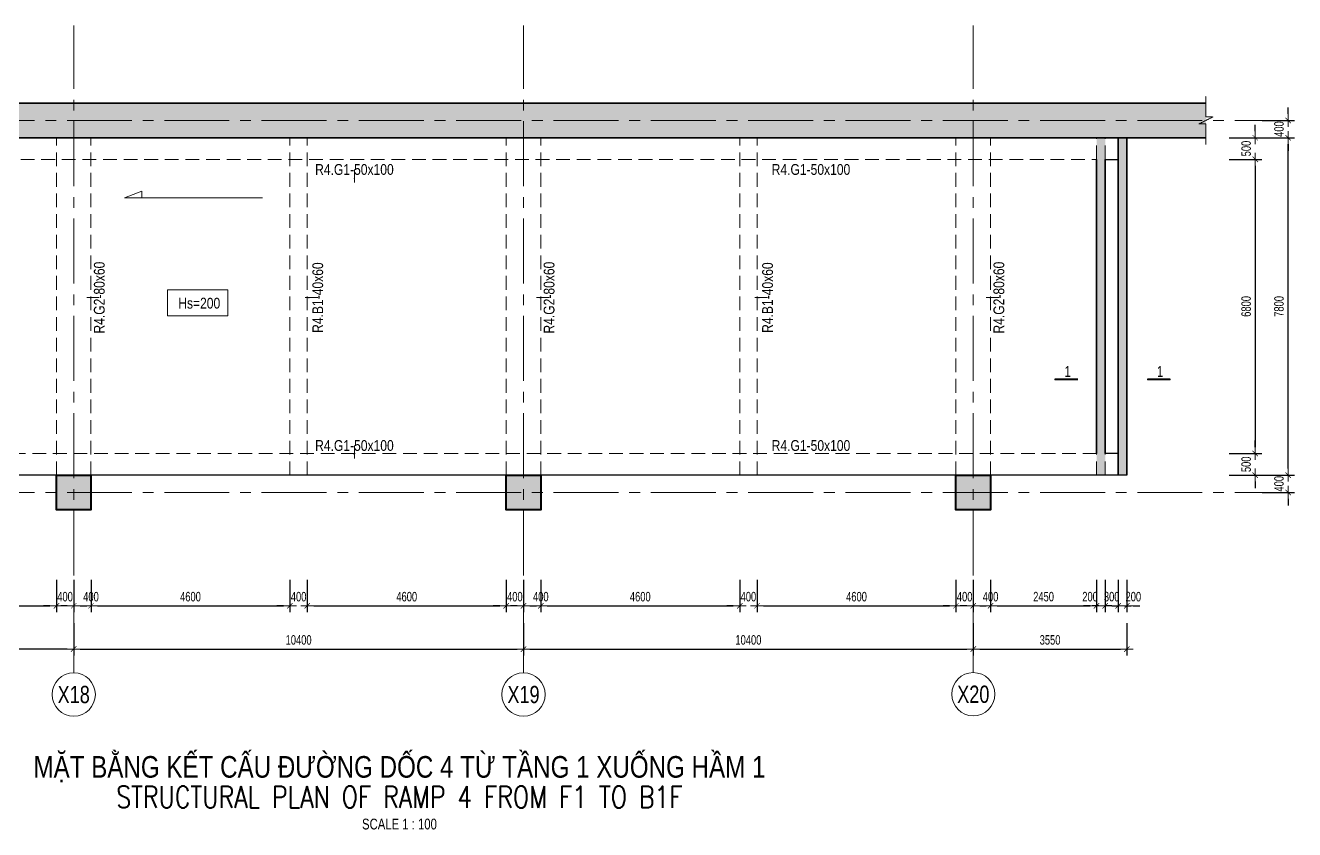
# Model space of a CAD drawing. Header units: millimetres. Extents: x -172050 to 1089997, y 452920 to 1051687.
# Drawn here: x 435068 to 464415, y 515874 to 534466 of the extents above; entities that cross this region are included whole.
import ezdxf
from ezdxf.enums import TextEntityAlignment as Align

# ---------------------------------------------------------------- set-up
doc = ezdxf.new("R2010")
doc.units = ezdxf.units.MM
doc.header["$MEASUREMENT"] = 0
for name, pattern in [('CENTER2', [1.125, 0.75, -0.125, 0.125, -0.125]), ('HIDDEN2', [4.7625, 3.175, -1.5875]), ('POD_Grid$0$CENTER2', [1.125, 0.75, -0.125, 0.125, -0.125])]:
    doc.linetypes.add(name, pattern=pattern)
doc.layers.get('Defpoints').update_dxf_attribs({"color": 151, "lineweight": 9})
doc.layers.add('-L-A_OUTLINE', color=2, linetype='Continuous')
for name, color, linetype, lineweight in [('NDC_S-COLUMN', 4, 'Continuous', 40), ('NDC_S_ANNO', 7, 'Continuous', 20), ('NDC_S_AXIS', 5, 'CENTER2', 13), ('NDC_S_BEAM', 3, 'HIDDEN2', 20), ('NDC_S_DIM', 1, 'Continuous', 15), ('NDC_S_ENG TITLE', 3, 'Continuous', 20), ('NDC_S_HATCH COLUMN AND WALL', 251, 'Continuous', 13), ('NDC_S_HATCH MATERIAL', 8, 'Continuous', 13), ('NDC_S_SYMBOL', 1, 'Continuous', 15), ('NDC_S_TEXT SYMBOL', 7, 'Continuous', 20), ('NDC_S_VN TEXT', 7, 'Continuous', 20), ('NDC_S_VN TITLE', 6, 'Continuous', 35), ('OF_Diaphram wall$0$NDC_S_WALL', 6, 'Continuous', 35), ('POD_Grid$0$NDC_S_AXIS', 5, 'POD_Grid$0$CENTER2', 13)]:
    doc.layers.add(name, color=color, linetype=linetype, lineweight=lineweight)
doc.styles.add('ARIAL', font='arial.ttf', dxfattribs={"width": 0.8})
doc.styles.add('NDC_ANNO', font='', dxfattribs={"width": 0.8})
doc.styles.add('NDC_DIM', font='', dxfattribs={"width": 0.75})
doc.styles.add('NDC_EN TXT', font='romans.shx', dxfattribs={"width": 0.8})
doc.styles.add('NDC_VIE TXT', font='arial.ttf', dxfattribs={"width": 0.8})
doc.styles.get('NDC_ANNO').set_extended_font_data('Dotum')
doc.styles.get('NDC_DIM').set_extended_font_data('Dotum')
doc.dimstyles.new('NDC_dim_100', dxfattribs={"dimscale": 100, "dimtxt": 2.2, "dimasz": 1.5, "dimexe": 1.5, "dimexo": 2.5, "dimgap": 1, "dimtad": 1, "dimdec": 0, "dimzin": 0, "dimdsep": 46, "dimtxsty": 'NDC_DIM', "dimblk": 'DIMMARK', "dimcen": 0.09, "dimdle": 1.2, "dimclrd": 1, "dimclre": 1, "dimclrt": 3, "dimadec": 0, "dimazin": 0, "dimtfac": 1, "dimtdec": 0, "dimtix": 1, "dimtofl": 0, "dimtmove": 0, "dimatfit": 3, "dimfxl": 6, "dimfxlon": 1, "dimtolj": 1, "dimtzin": 0, "dimarcsym": 0})
doc.dimstyles.new('NDC_dim_iso', dxfattribs={"dimtxt": 2.2, "dimasz": 1, "dimexe": 1.5, "dimexo": 2.5, "dimgap": 1, "dimtad": 1, "dimdec": 0, "dimzin": 0, "dimdsep": 46, "dimtxsty": 'NDC_DIM', "dimblk": 'DIMMARK', "dimcen": 0.09, "dimdle": 1.2, "dimclrd": 1, "dimclre": 1, "dimclrt": 3, "dimadec": 0, "dimazin": 0, "dimtfac": 1, "dimtdec": 0, "dimtix": 1, "dimtofl": 0, "dimtmove": 0, "dimatfit": 3, "dimfxl": 6, "dimfxlon": 1, "dimtolj": 1, "dimtzin": 0, "dimarcsym": 0})

# ---------------------------------------------------------------- blocks, each defined once
blk = doc.blocks.new('cot')
at = {"layer": 'NDC_S_HATCH COLUMN AND WALL', "ltscale": 0.005}
h = blk.add_hatch(color=256, dxfattribs=at)
h.dxf.hatch_style = 1
h.paths.add_polyline_path([(-0.5, 0.5), (0.5, 0.5), (0.5, -0.5), (-0.5, -0.5)])
at = {"layer": 'NDC_S-COLUMN', "ltscale": 0.005}
blk.add_lwpolyline([(-0.5, 0.5), (0.5, 0.5), (0.5, -0.5), (-0.5, -0.5)], close=True, dxfattribs=at)
blk = doc.blocks.new('RAMP2')
at = {"layer": 'NDC_S_HATCH MATERIAL'}
h = blk.add_hatch(dxfattribs=at)
h.set_pattern_fill('BT-01', color=252, scale=30, style=0, pattern_type=2)
h.set_pattern_definition([(50, (-683920.63, 519462.13), (215.178055, -18.82564), [22.5, -247.5]), (355, (-683920.63, 519462.13), (-41.6254, 225.65764), [18, -198]), (100.4514, (-683902.7, 519460.56), (173.552815, 206.831863), [19.122057, -210.342634]), (46.1842, (-683920.63, 519522.13), (320.172315, -49.655704), [33.75, -371.25]), (96.6356, (-683893.95, 519518), (280.39881, 292.23536), [28.68309, -315.5139]), (351.1842, (-683920.63, 519522.13), (280.39858, 292.23558), [27, -297]), (21, (-683890.63, 519507.13), (179.072116, -120.785667), [22.5, -247.5]), (326, (-683890.63, 519507.13), (72.9946, 217.545014), [18, -198]), (71.4514, (-683875.7, 519497.06), (252.06679, 96.75915), [19.122057, -210.342634]), (37.5, (-683920.63, 519462.13), (3.6479566, 99.868156), [0, -195.6, 0, -201, 0, -198.75]), (7.5, (-683920.63, 519462.13), (78.920861, 118.323514), [0, -114.6, 0, -191.1, 0, -75.75]), (327.5, (-683987.53, 519462.13), (160.146731, -6.7664615), [0, -75, 0, -234, 0, -310.5]), (317.5, (-684017.53, 519462.13), (174.95585, 30.031495), [0, -97.5, 0, -155.4, 0, -220.5]), (45, (-683920.63, 519462.13), (-90.156115, 90.156115), []), (45, (-683920.63, 519498.88), (-90.156115, 90.156115), [])])
h.paths.add_polyline_path([(218414, 386969), (218414, 386649), (256468, 386649), (256468, 387449), (218414, 387449), (218414, 387129), (218574, 387129), (218254, 386969)])
at = {"layer": 'NDC_S_HATCH MATERIAL', "ltscale": 100}
h = blk.add_hatch(dxfattribs=at)
h.set_pattern_fill('BT-01', color=252, scale=30, style=0, pattern_type=2)
h.set_pattern_definition([(50, (-205895.6, -145220.12), (215.178055, -18.82564), [22.5, -247.5]), (355, (-205895.6, -145220.12), (-41.6254, 225.65764), [18, -198]), (100.4514, (-205877.66, -145221.69), (173.552815, 206.83186), [19.12206, -210.342634]), (46.1842, (-205895.6, -145160.12), (320.17231, -49.6557), [33.75, -371.25]), (96.6356, (-205868.9, -145164.26), (280.39881, 292.23536), [28.68309, -315.5139]), (351.1842, (-205895.6, -145160.12), (280.39858, 292.23558), [27, -297]), (21, (-205865.6, -145175.12), (179.072116, -120.785667), [22.5, -247.5]), (326, (-205865.6, -145175.12), (72.9946, 217.545014), [18, -198]), (71.4514, (-205850.67, -145185.19), (252.06679, 96.75915), [19.12206, -210.342634]), (37.5, (-205895.59, -145220.12), (3.647957, 99.868156), [0, -195.6, 0, -201, 0, -198.75]), (7.5, (-205895.59, -145220.12), (78.920861, 118.323514), [0, -114.6, 0, -191.1, 0, -75.75]), (327.5, (-205962.49, -145220.12), (160.146731, -6.7664615), [0, -75, 0, -234, 0, -310.5]), (317.5, (-205992.5, -145220.12), (174.95585, 30.031495), [0, -97.5, 0, -155.4, 0, -220.5]), (45, (-205895.59, -145220.12), (-90.156115, 90.156115), []), (45, (-205895.59, -145183.37), (-90.156115, 90.156115), [])])
h.paths.add_polyline_path([(254139, 386149), (254139, 386649), (253939, 386649), (253939, 386149), (253939, 379349), (253939, 378849), (254139, 378849), (254139, 379349)])
h = blk.add_hatch(dxfattribs=at)
h.set_pattern_fill('BT-01', color=252, scale=30, style=0, pattern_type=2)
h.set_pattern_definition([(50, (-205396.65, -145220.12), (215.178055, -18.82564), [22.5, -247.5]), (355, (-205396.65, -145220.12), (-41.6254, 225.65764), [18, -198]), (100.4514, (-205378.71, -145221.69), (173.552815, 206.83186), [19.12206, -210.342634]), (46.1842, (-205396.65, -145160.12), (320.17231, -49.6557), [33.75, -371.25]), (96.6356, (-205369.97, -145164.26), (280.39881, 292.23536), [28.68309, -315.5139]), (351.1842, (-205396.65, -145160.12), (280.39858, 292.23558), [27, -297]), (21, (-205366.65, -145175.12), (179.072116, -120.785667), [22.5, -247.5]), (326, (-205366.65, -145175.12), (72.9946, 217.545014), [18, -198]), (71.4514, (-205351.72, -145185.19), (252.06679, 96.75915), [19.12206, -210.342634]), (37.5, (-205396.65, -145220.12), (3.647957, 99.868156), [0, -195.6, 0, -201, 0, -198.75]), (7.5, (-205396.65, -145220.12), (78.920861, 118.323514), [0, -114.6, 0, -191.1, 0, -75.75]), (327.5, (-205463.55, -145220.12), (160.146731, -6.7664615), [0, -75, 0, -234, 0, -310.5]), (317.5, (-205493.55, -145220.12), (174.95585, 30.031495), [0, -97.5, 0, -155.4, 0, -220.5]), (45, (-205396.65, -145220.12), (-90.156115, 90.156115), []), (45, (-205396.65, -145183.37), (-90.156115, 90.156115), [])])
h.paths.add_polyline_path([(254638, 386149), (254638, 386649), (254438, 386649), (254438, 386149), (254438, 379349), (254438, 378849), (254638, 378849), (254638, 379349)])
at = {"layer": '-L-A_OUTLINE'}
for points in [[(219539, 386649), (254639, 386649), (254639, 378849), (219539, 378849)], [(254139, 386149), (254439, 386149), (254439, 379349), (254139, 379349)]]:
    blk.add_lwpolyline(points, close=True, dxfattribs=at)
at = {"layer": 'NDC_S_BEAM', "ltscale": 100}
for p, q in [((219539, 386649), (253939, 386649)), ((229889, 378849), (229889, 386649)), ((230689, 378849), (230689, 386649)), ((235289, 378849), (235289, 386649)), ((235689, 378849), (235689, 386649)), ((240289, 378849), (240289, 386649)), ((241089, 378849), (241089, 386649)), ((245689, 378849), (245689, 386649)), ((246089, 378849), (246089, 386649)), ((250689, 378849), (250689, 386649)), ((251489, 378849), (251489, 386649)), ((253939, 386149), (253939, 386649)), ((254139, 386149), (254139, 386649)), ((219539, 386149), (253939, 386149)), ((253939, 379349), (219539, 379349)), ((253939, 378849), (253939, 379349)), ((254139, 378849), (254139, 379349)), ((253939, 378849), (219539, 378849))]:
    blk.add_line(p, q, dxfattribs=at)
at = {"layer": 'NDC_S_BEAM', "ltscale": 200}
blk.add_line((254939, 386649), (256251, 386649), dxfattribs=at)
at = {"layer": 'NDC_S_BEAM'}
blk.add_lwpolyline([(256468, 387609), (256468, 387129), (256628, 387129), (256308, 386969), (256468, 386969), (256468, 386489)], dxfattribs=at)
at = {"layer": 'OF_Diaphram wall$0$NDC_S_WALL', "ltscale": 200}
for p, q in [((218414, 387449), (256469, 387449)), ((254439, 378849), (254439, 386649)), ((254639, 378849), (254639, 386649)), ((253939, 379349), (253939, 386149)), ((254139, 379349), (254139, 386149))]:
    blk.add_line(p, q, dxfattribs=at)
blk.add_lwpolyline([(256468, 386649), (218414, 386649)], dxfattribs=at)
at = {"layer": 'POD_Grid$0$NDC_S_AXIS', "ltscale": 2000}
for p, q in [((230289, 374278), (230289, 389245)), ((240689, 374278), (240689, 389245)), ((251089, 374278), (251089, 389245)), ((216635, 387049), (258124, 387049)), ((216635, 378449), (258124, 378449))]:
    blk.add_line(p, q, dxfattribs=at)
at = {"xscale": 800, "yscale": 800}
for p in [(230289, 378449), (240689, 378449), (251089, 378449)]:
    blk.add_blockref('cot', p, dxfattribs=at)
blk = doc.blocks.new('DIMMARK')
at = {"layer": 'NDC_S_DIM', "color": 1}
blk.add_line((-1.5, 0), (1, 0), dxfattribs=at)
at = {"layer": 'NDC_S_DIM', "color": 2, "const_width": 0.1}
blk.add_lwpolyline([(-0.42, -0.42), (0.42, 0.42)], dxfattribs=at)
blk = doc.blocks.new('*D226')
at = {"layer": 'Defpoints', "color": 0, "transparency": 16777216}
for p in [(436185, 523773), (446585, 522973), (446585, 520048)]:
    blk.add_point(p, dxfattribs=at)
at = {"layer": 'NDC_S_DIM', "color": 1, "lineweight": -2, "transparency": 16777216}
for p, q in [((436185, 520648), (436185, 519898)), ((446585, 520648), (446585, 519898)), ((436335, 520048), (446435, 520048))]:
    blk.add_line(p, q, dxfattribs=at)
at = {"layer": 'NDC_S_DIM', "color": 1, "lineweight": -2, "transparency": 16777216, "xscale": 150, "yscale": 150, "zscale": 150, "rotation": 180}
blk.add_blockref('DIMMARK', (436185, 520048), dxfattribs=at)
at = {"layer": 'NDC_S_DIM', "color": 1, "lineweight": -2, "transparency": 16777216, "xscale": 150, "yscale": 150, "zscale": 150}
blk.add_blockref('DIMMARK', (446585, 520048), dxfattribs=at)
at = {"layer": 'NDC_S_DIM', "color": 3, "transparency": 16777216, "insert": (441385, 520258), "char_height": 220, "attachment_point": 5, "style": 'NDC_DIM'}
blk.add_mtext('\\A1;10400', dxfattribs=at)
blk = doc.blocks.new('*D227')
at = {"layer": 'Defpoints', "color": 0, "transparency": 16777216}
for p in [(446585, 522973), (456985, 522973), (456985, 520048)]:
    blk.add_point(p, dxfattribs=at)
at = {"layer": 'NDC_S_DIM', "color": 1, "lineweight": -2, "transparency": 16777216}
for p, q in [((446585, 520648), (446585, 519898)), ((456985, 520648), (456985, 519898)), ((446735, 520048), (456835, 520048))]:
    blk.add_line(p, q, dxfattribs=at)
at = {"layer": 'NDC_S_DIM', "color": 1, "lineweight": -2, "transparency": 16777216, "xscale": 150, "yscale": 150, "zscale": 150, "rotation": 180}
blk.add_blockref('DIMMARK', (446585, 520048), dxfattribs=at)
at = {"layer": 'NDC_S_DIM', "color": 1, "lineweight": -2, "transparency": 16777216, "xscale": 150, "yscale": 150, "zscale": 150}
blk.add_blockref('DIMMARK', (456985, 520048), dxfattribs=at)
at = {"layer": 'NDC_S_DIM', "color": 3, "transparency": 16777216, "insert": (451785, 520258), "char_height": 220, "attachment_point": 5, "style": 'NDC_DIM'}
blk.add_mtext('\\A1;10400', dxfattribs=at)
blk = doc.blocks.new('*U165')
at = {"layer": 'NDC_S_SYMBOL'}
blk.add_line((0, 5), (0, 9), dxfattribs=at)
blk.add_circle((0, 0), 5, dxfattribs=at)
at = {"layer": 'NDC_S_TEXT SYMBOL', "color": 7, "style": 'NDC_ANNO', "width": 0.8}
blk.add_attdef('GRID', text='', height=4, dxfattribs=at).set_placement((0, 0), align=Align.MIDDLE)
blk = doc.blocks.new('*D228')
at = {"layer": 'Defpoints', "color": 0, "transparency": 16777216}
for p in [(436185, 523773), (425785, 523269), (425785, 520048)]:
    blk.add_point(p, dxfattribs=at)
at = {"layer": 'NDC_S_DIM', "color": 1, "lineweight": -2, "transparency": 16777216}
for p, q in [((425785, 520648), (425785, 519898)), ((436185, 520648), (436185, 519898)), ((436035, 520048), (425935, 520048))]:
    blk.add_line(p, q, dxfattribs=at)
at = {"layer": 'NDC_S_DIM', "color": 1, "lineweight": -2, "transparency": 16777216, "xscale": 150, "yscale": 150, "zscale": 150, "rotation": 180}
blk.add_blockref('DIMMARK', (425785, 520048), dxfattribs=at)
at = {"layer": 'NDC_S_DIM', "color": 1, "lineweight": -2, "transparency": 16777216, "xscale": 150, "yscale": 150, "zscale": 150}
blk.add_blockref('DIMMARK', (436185, 520048), dxfattribs=at)
at = {"layer": 'NDC_S_DIM', "color": 3, "transparency": 16777216, "insert": (430985, 520258), "char_height": 220, "attachment_point": 5, "style": 'NDC_DIM'}
blk.add_mtext('\\A1;10400', dxfattribs=at)
blk = doc.blocks.new('*D229')
at = {"layer": 'Defpoints', "color": 0, "transparency": 16777216}
for p in [(460535, 524069), (456985, 522973), (460535, 520048)]:
    blk.add_point(p, dxfattribs=at)
at = {"layer": 'NDC_S_DIM', "color": 1, "lineweight": -2, "transparency": 16777216}
for p, q in [((456985, 520648), (456985, 519898)), ((460535, 520648), (460535, 519898)), ((457135, 520048), (460385, 520048))]:
    blk.add_line(p, q, dxfattribs=at)
at = {"layer": 'NDC_S_DIM', "color": 1, "lineweight": -2, "transparency": 16777216, "xscale": 150, "yscale": 150, "zscale": 150, "rotation": 180}
blk.add_blockref('DIMMARK', (456985, 520048), dxfattribs=at)
at = {"layer": 'NDC_S_DIM', "color": 1, "lineweight": -2, "transparency": 16777216, "xscale": 150, "yscale": 150, "zscale": 150}
blk.add_blockref('DIMMARK', (460535, 520048), dxfattribs=at)
at = {"layer": 'NDC_S_DIM', "color": 3, "transparency": 16777216, "insert": (458760, 520258), "char_height": 220, "attachment_point": 5, "style": 'NDC_DIM'}
blk.add_mtext('\\A1;3550', dxfattribs=at)
blk = doc.blocks.new('*D234')
at = {"layer": 'Defpoints', "color": 0, "transparency": 16777216}
for p in [(431210, 524569), (435785, 524569), (435785, 521048)]:
    blk.add_point(p, dxfattribs=at)
at = {"layer": 'NDC_S_DIM', "color": 1, "lineweight": -2, "transparency": 16777216}
for p, q in [((431210, 521648), (431210, 520898)), ((435785, 521648), (435785, 520898)), ((431360, 521048), (435635, 521048))]:
    blk.add_line(p, q, dxfattribs=at)
at = {"layer": 'NDC_S_DIM', "color": 1, "lineweight": -2, "transparency": 16777216, "xscale": 150, "yscale": 150, "zscale": 150, "rotation": 180}
blk.add_blockref('DIMMARK', (431210, 521048), dxfattribs=at)
at = {"layer": 'NDC_S_DIM', "color": 1, "lineweight": -2, "transparency": 16777216, "xscale": 150, "yscale": 150, "zscale": 150}
blk.add_blockref('DIMMARK', (435785, 521048), dxfattribs=at)
at = {"layer": 'NDC_S_DIM', "color": 3, "transparency": 16777216, "insert": (433497, 521258), "char_height": 220, "attachment_point": 5, "style": 'NDC_DIM'}
blk.add_mtext('\\A1;4575', dxfattribs=at)
blk = doc.blocks.new('*D235')
at = {"layer": 'Defpoints', "color": 0, "transparency": 16777216}
for p in [(435785, 524569), (436185, 524569), (436185, 521048)]:
    blk.add_point(p, dxfattribs=at)
at = {"layer": 'NDC_S_DIM', "color": 1, "lineweight": -2, "transparency": 16777216}
for p, q in [((435785, 521648), (435785, 520898)), ((436185, 521648), (436185, 520898)), ((435635, 521048), (435485, 521048)), ((436335, 521048), (436485, 521048))]:
    blk.add_line(p, q, dxfattribs=at)
at = {"layer": 'NDC_S_DIM', "color": 1, "lineweight": -2, "transparency": 16777216, "xscale": 150, "yscale": 150, "zscale": 150}
blk.add_blockref('DIMMARK', (435785, 521048), dxfattribs=at)
at = {"layer": 'NDC_S_DIM', "color": 1, "lineweight": -2, "transparency": 16777216, "xscale": 150, "yscale": 150, "zscale": 150, "rotation": 180}
blk.add_blockref('DIMMARK', (436185, 521048), dxfattribs=at)
at = {"layer": 'NDC_S_DIM', "color": 3, "transparency": 16777216, "insert": (435985, 521258), "char_height": 220, "attachment_point": 5, "style": 'NDC_DIM'}
blk.add_mtext('\\A1;400', dxfattribs=at)
blk = doc.blocks.new('*D236')
at = {"layer": 'Defpoints', "color": 0, "transparency": 16777216}
for p in [(436185, 524569), (436585, 524569), (436585, 521048)]:
    blk.add_point(p, dxfattribs=at)
at = {"layer": 'NDC_S_DIM', "color": 1, "lineweight": -2, "transparency": 16777216}
for p, q in [((436185, 521648), (436185, 520898)), ((436585, 521648), (436585, 520898)), ((436035, 521048), (435885, 521048)), ((436735, 521048), (436885, 521048))]:
    blk.add_line(p, q, dxfattribs=at)
at = {"layer": 'NDC_S_DIM', "color": 1, "lineweight": -2, "transparency": 16777216, "xscale": 150, "yscale": 150, "zscale": 150}
blk.add_blockref('DIMMARK', (436185, 521048), dxfattribs=at)
at = {"layer": 'NDC_S_DIM', "color": 1, "lineweight": -2, "transparency": 16777216, "xscale": 150, "yscale": 150, "zscale": 150, "rotation": 180}
blk.add_blockref('DIMMARK', (436585, 521048), dxfattribs=at)
at = {"layer": 'NDC_S_DIM', "color": 3, "transparency": 16777216, "insert": (436585, 521258), "char_height": 220, "attachment_point": 5, "style": 'NDC_DIM'}
blk.add_mtext('\\A1;400', dxfattribs=at)
blk = doc.blocks.new('*D237')
at = {"layer": 'Defpoints', "color": 0, "transparency": 16777216}
for p in [(436585, 524569), (441185, 524569), (441185, 521048)]:
    blk.add_point(p, dxfattribs=at)
at = {"layer": 'NDC_S_DIM', "color": 1, "lineweight": -2, "transparency": 16777216}
for p, q in [((436585, 521648), (436585, 520898)), ((441185, 521648), (441185, 520898)), ((436735, 521048), (441035, 521048))]:
    blk.add_line(p, q, dxfattribs=at)
at = {"layer": 'NDC_S_DIM', "color": 1, "lineweight": -2, "transparency": 16777216, "xscale": 150, "yscale": 150, "zscale": 150, "rotation": 180}
blk.add_blockref('DIMMARK', (436585, 521048), dxfattribs=at)
at = {"layer": 'NDC_S_DIM', "color": 1, "lineweight": -2, "transparency": 16777216, "xscale": 150, "yscale": 150, "zscale": 150}
blk.add_blockref('DIMMARK', (441185, 521048), dxfattribs=at)
at = {"layer": 'NDC_S_DIM', "color": 3, "transparency": 16777216, "insert": (438885, 521258), "char_height": 220, "attachment_point": 5, "style": 'NDC_DIM'}
blk.add_mtext('\\A1;4600', dxfattribs=at)
blk = doc.blocks.new('*D238')
at = {"layer": 'Defpoints', "color": 0, "transparency": 16777216}
for p in [(441185, 524569), (441585, 524569), (441585, 521048)]:
    blk.add_point(p, dxfattribs=at)
at = {"layer": 'NDC_S_DIM', "color": 1, "lineweight": -2, "transparency": 16777216}
for p, q in [((441185, 521648), (441185, 520898)), ((441585, 521648), (441585, 520898)), ((441035, 521048), (440885, 521048)), ((441735, 521048), (441885, 521048))]:
    blk.add_line(p, q, dxfattribs=at)
at = {"layer": 'NDC_S_DIM', "color": 1, "lineweight": -2, "transparency": 16777216, "xscale": 150, "yscale": 150, "zscale": 150}
blk.add_blockref('DIMMARK', (441185, 521048), dxfattribs=at)
at = {"layer": 'NDC_S_DIM', "color": 1, "lineweight": -2, "transparency": 16777216, "xscale": 150, "yscale": 150, "zscale": 150, "rotation": 180}
blk.add_blockref('DIMMARK', (441585, 521048), dxfattribs=at)
at = {"layer": 'NDC_S_DIM', "color": 3, "transparency": 16777216, "insert": (441385, 521258), "char_height": 220, "attachment_point": 5, "style": 'NDC_DIM'}
blk.add_mtext('\\A1;400', dxfattribs=at)
blk = doc.blocks.new('*D239')
at = {"layer": 'Defpoints', "color": 0, "transparency": 16777216}
for p in [(441585, 524569), (446185, 524569), (446185, 521048)]:
    blk.add_point(p, dxfattribs=at)
at = {"layer": 'NDC_S_DIM', "color": 1, "lineweight": -2, "transparency": 16777216}
for p, q in [((441585, 521648), (441585, 520898)), ((446185, 521648), (446185, 520898)), ((441735, 521048), (446035, 521048))]:
    blk.add_line(p, q, dxfattribs=at)
at = {"layer": 'NDC_S_DIM', "color": 1, "lineweight": -2, "transparency": 16777216, "xscale": 150, "yscale": 150, "zscale": 150, "rotation": 180}
blk.add_blockref('DIMMARK', (441585, 521048), dxfattribs=at)
at = {"layer": 'NDC_S_DIM', "color": 1, "lineweight": -2, "transparency": 16777216, "xscale": 150, "yscale": 150, "zscale": 150}
blk.add_blockref('DIMMARK', (446185, 521048), dxfattribs=at)
at = {"layer": 'NDC_S_DIM', "color": 3, "transparency": 16777216, "insert": (443885, 521258), "char_height": 220, "attachment_point": 5, "style": 'NDC_DIM'}
blk.add_mtext('\\A1;4600', dxfattribs=at)
blk = doc.blocks.new('*D240')
at = {"layer": 'Defpoints', "color": 0, "transparency": 16777216}
for p in [(446185, 524569), (446585, 524569), (446585, 521048)]:
    blk.add_point(p, dxfattribs=at)
at = {"layer": 'NDC_S_DIM', "color": 1, "lineweight": -2, "transparency": 16777216}
for p, q in [((446185, 521648), (446185, 520898)), ((446585, 521648), (446585, 520898)), ((446035, 521048), (445885, 521048)), ((446735, 521048), (446885, 521048))]:
    blk.add_line(p, q, dxfattribs=at)
at = {"layer": 'NDC_S_DIM', "color": 1, "lineweight": -2, "transparency": 16777216, "xscale": 150, "yscale": 150, "zscale": 150}
blk.add_blockref('DIMMARK', (446185, 521048), dxfattribs=at)
at = {"layer": 'NDC_S_DIM', "color": 1, "lineweight": -2, "transparency": 16777216, "xscale": 150, "yscale": 150, "zscale": 150, "rotation": 180}
blk.add_blockref('DIMMARK', (446585, 521048), dxfattribs=at)
at = {"layer": 'NDC_S_DIM', "color": 3, "transparency": 16777216, "insert": (446385, 521258), "char_height": 220, "attachment_point": 5, "style": 'NDC_DIM'}
blk.add_mtext('\\A1;400', dxfattribs=at)
blk = doc.blocks.new('*D241')
at = {"layer": 'Defpoints', "color": 0, "transparency": 16777216}
for p in [(446585, 524569), (446985, 524569), (446985, 521048)]:
    blk.add_point(p, dxfattribs=at)
at = {"layer": 'NDC_S_DIM', "color": 1, "lineweight": -2, "transparency": 16777216}
for p, q in [((446585, 521648), (446585, 520898)), ((446985, 521648), (446985, 520898)), ((446435, 521048), (446285, 521048)), ((447135, 521048), (447285, 521048))]:
    blk.add_line(p, q, dxfattribs=at)
at = {"layer": 'NDC_S_DIM', "color": 1, "lineweight": -2, "transparency": 16777216, "xscale": 150, "yscale": 150, "zscale": 150}
blk.add_blockref('DIMMARK', (446585, 521048), dxfattribs=at)
at = {"layer": 'NDC_S_DIM', "color": 1, "lineweight": -2, "transparency": 16777216, "xscale": 150, "yscale": 150, "zscale": 150, "rotation": 180}
blk.add_blockref('DIMMARK', (446985, 521048), dxfattribs=at)
at = {"layer": 'NDC_S_DIM', "color": 3, "transparency": 16777216, "insert": (446985, 521258), "char_height": 220, "attachment_point": 5, "style": 'NDC_DIM'}
blk.add_mtext('\\A1;400', dxfattribs=at)
blk = doc.blocks.new('*D242')
at = {"layer": 'Defpoints', "color": 0, "transparency": 16777216}
for p in [(446985, 524569), (451585, 524569), (451585, 521048)]:
    blk.add_point(p, dxfattribs=at)
at = {"layer": 'NDC_S_DIM', "color": 1, "lineweight": -2, "transparency": 16777216}
for p, q in [((446985, 521648), (446985, 520898)), ((451585, 521648), (451585, 520898)), ((447135, 521048), (451435, 521048))]:
    blk.add_line(p, q, dxfattribs=at)
at = {"layer": 'NDC_S_DIM', "color": 1, "lineweight": -2, "transparency": 16777216, "xscale": 150, "yscale": 150, "zscale": 150, "rotation": 180}
blk.add_blockref('DIMMARK', (446985, 521048), dxfattribs=at)
at = {"layer": 'NDC_S_DIM', "color": 1, "lineweight": -2, "transparency": 16777216, "xscale": 150, "yscale": 150, "zscale": 150}
blk.add_blockref('DIMMARK', (451585, 521048), dxfattribs=at)
at = {"layer": 'NDC_S_DIM', "color": 3, "transparency": 16777216, "insert": (449285, 521258), "char_height": 220, "attachment_point": 5, "style": 'NDC_DIM'}
blk.add_mtext('\\A1;4600', dxfattribs=at)
blk = doc.blocks.new('*D243')
at = {"layer": 'Defpoints', "color": 0, "transparency": 16777216}
for p in [(451585, 524569), (451985, 524569), (451985, 521048)]:
    blk.add_point(p, dxfattribs=at)
at = {"layer": 'NDC_S_DIM', "color": 1, "lineweight": -2, "transparency": 16777216}
for p, q in [((451585, 521648), (451585, 520898)), ((451985, 521648), (451985, 520898)), ((451435, 521048), (451285, 521048)), ((452135, 521048), (452285, 521048))]:
    blk.add_line(p, q, dxfattribs=at)
at = {"layer": 'NDC_S_DIM', "color": 1, "lineweight": -2, "transparency": 16777216, "xscale": 150, "yscale": 150, "zscale": 150}
blk.add_blockref('DIMMARK', (451585, 521048), dxfattribs=at)
at = {"layer": 'NDC_S_DIM', "color": 1, "lineweight": -2, "transparency": 16777216, "xscale": 150, "yscale": 150, "zscale": 150, "rotation": 180}
blk.add_blockref('DIMMARK', (451985, 521048), dxfattribs=at)
at = {"layer": 'NDC_S_DIM', "color": 3, "transparency": 16777216, "insert": (451785, 521258), "char_height": 220, "attachment_point": 5, "style": 'NDC_DIM'}
blk.add_mtext('\\A1;400', dxfattribs=at)
blk = doc.blocks.new('*D244')
at = {"layer": 'Defpoints', "color": 0, "transparency": 16777216}
for p in [(451985, 524569), (456585, 524569), (456585, 521048)]:
    blk.add_point(p, dxfattribs=at)
at = {"layer": 'NDC_S_DIM', "color": 1, "lineweight": -2, "transparency": 16777216}
for p, q in [((451985, 521648), (451985, 520898)), ((456585, 521648), (456585, 520898)), ((452135, 521048), (456435, 521048))]:
    blk.add_line(p, q, dxfattribs=at)
at = {"layer": 'NDC_S_DIM', "color": 1, "lineweight": -2, "transparency": 16777216, "xscale": 150, "yscale": 150, "zscale": 150, "rotation": 180}
blk.add_blockref('DIMMARK', (451985, 521048), dxfattribs=at)
at = {"layer": 'NDC_S_DIM', "color": 1, "lineweight": -2, "transparency": 16777216, "xscale": 150, "yscale": 150, "zscale": 150}
blk.add_blockref('DIMMARK', (456585, 521048), dxfattribs=at)
at = {"layer": 'NDC_S_DIM', "color": 3, "transparency": 16777216, "insert": (454285, 521258), "char_height": 220, "attachment_point": 5, "style": 'NDC_DIM'}
blk.add_mtext('\\A1;4600', dxfattribs=at)
blk = doc.blocks.new('*D245')
at = {"layer": 'Defpoints', "color": 0, "transparency": 16777216}
for p in [(456585, 524569), (456985, 524569), (456985, 521048)]:
    blk.add_point(p, dxfattribs=at)
at = {"layer": 'NDC_S_DIM', "color": 1, "lineweight": -2, "transparency": 16777216}
for p, q in [((456585, 521648), (456585, 520898)), ((456985, 521648), (456985, 520898)), ((456435, 521048), (456285, 521048)), ((457135, 521048), (457285, 521048))]:
    blk.add_line(p, q, dxfattribs=at)
at = {"layer": 'NDC_S_DIM', "color": 1, "lineweight": -2, "transparency": 16777216, "xscale": 150, "yscale": 150, "zscale": 150}
blk.add_blockref('DIMMARK', (456585, 521048), dxfattribs=at)
at = {"layer": 'NDC_S_DIM', "color": 1, "lineweight": -2, "transparency": 16777216, "xscale": 150, "yscale": 150, "zscale": 150, "rotation": 180}
blk.add_blockref('DIMMARK', (456985, 521048), dxfattribs=at)
at = {"layer": 'NDC_S_DIM', "color": 3, "transparency": 16777216, "insert": (456785, 521258), "char_height": 220, "attachment_point": 5, "style": 'NDC_DIM'}
blk.add_mtext('\\A1;400', dxfattribs=at)
blk = doc.blocks.new('*D246')
at = {"layer": 'Defpoints', "color": 0, "transparency": 16777216}
for p in [(456985, 524569), (457385, 524569), (457385, 521048)]:
    blk.add_point(p, dxfattribs=at)
at = {"layer": 'NDC_S_DIM', "color": 1, "lineweight": -2, "transparency": 16777216}
for p, q in [((456985, 521648), (456985, 520898)), ((457385, 521648), (457385, 520898)), ((456835, 521048), (456685, 521048)), ((457535, 521048), (457685, 521048))]:
    blk.add_line(p, q, dxfattribs=at)
at = {"layer": 'NDC_S_DIM', "color": 1, "lineweight": -2, "transparency": 16777216, "xscale": 150, "yscale": 150, "zscale": 150}
blk.add_blockref('DIMMARK', (456985, 521048), dxfattribs=at)
at = {"layer": 'NDC_S_DIM', "color": 1, "lineweight": -2, "transparency": 16777216, "xscale": 150, "yscale": 150, "zscale": 150, "rotation": 180}
blk.add_blockref('DIMMARK', (457385, 521048), dxfattribs=at)
at = {"layer": 'NDC_S_DIM', "color": 3, "transparency": 16777216, "insert": (457385, 521258), "char_height": 220, "attachment_point": 5, "style": 'NDC_DIM'}
blk.add_mtext('\\A1;400', dxfattribs=at)
blk = doc.blocks.new('*D247')
at = {"layer": 'Defpoints', "color": 0, "transparency": 16777216}
for p in [(457385, 524569), (459835, 524569), (459835, 521048)]:
    blk.add_point(p, dxfattribs=at)
at = {"layer": 'NDC_S_DIM', "color": 1, "lineweight": -2, "transparency": 16777216}
for p, q in [((457385, 521648), (457385, 520898)), ((459835, 521648), (459835, 520898)), ((457535, 521048), (459685, 521048))]:
    blk.add_line(p, q, dxfattribs=at)
at = {"layer": 'NDC_S_DIM', "color": 1, "lineweight": -2, "transparency": 16777216, "xscale": 150, "yscale": 150, "zscale": 150, "rotation": 180}
blk.add_blockref('DIMMARK', (457385, 521048), dxfattribs=at)
at = {"layer": 'NDC_S_DIM', "color": 1, "lineweight": -2, "transparency": 16777216, "xscale": 150, "yscale": 150, "zscale": 150}
blk.add_blockref('DIMMARK', (459835, 521048), dxfattribs=at)
at = {"layer": 'NDC_S_DIM', "color": 3, "transparency": 16777216, "insert": (458610, 521258), "char_height": 220, "attachment_point": 5, "style": 'NDC_DIM'}
blk.add_mtext('\\A1;2450', dxfattribs=at)
blk = doc.blocks.new('*D248')
at = {"layer": 'Defpoints', "color": 0, "transparency": 16777216}
for p in [(459835, 524569), (460035, 524569), (460035, 521048)]:
    blk.add_point(p, dxfattribs=at)
at = {"layer": 'NDC_S_DIM', "color": 1, "lineweight": -2, "transparency": 16777216}
for p, q in [((459835, 521648), (459835, 520898)), ((460035, 521648), (460035, 520898)), ((459685, 521048), (459535, 521048)), ((460185, 521048), (460335, 521048))]:
    blk.add_line(p, q, dxfattribs=at)
at = {"layer": 'NDC_S_DIM', "color": 1, "lineweight": -2, "transparency": 16777216, "xscale": 150, "yscale": 150, "zscale": 150}
blk.add_blockref('DIMMARK', (459835, 521048), dxfattribs=at)
at = {"layer": 'NDC_S_DIM', "color": 1, "lineweight": -2, "transparency": 16777216, "xscale": 150, "yscale": 150, "zscale": 150, "rotation": 180}
blk.add_blockref('DIMMARK', (460035, 521048), dxfattribs=at)
at = {"layer": 'NDC_S_DIM', "color": 3, "transparency": 16777216, "insert": (459685, 521258), "char_height": 220, "attachment_point": 5, "style": 'NDC_DIM'}
blk.add_mtext('\\A1;200', dxfattribs=at)
blk = doc.blocks.new('*D249')
at = {"layer": 'Defpoints', "color": 0, "transparency": 16777216}
for p in [(460035, 524569), (460335, 524569), (460335, 521048)]:
    blk.add_point(p, dxfattribs=at)
at = {"layer": 'NDC_S_DIM', "color": 1, "lineweight": -2, "transparency": 16777216}
for p, q in [((460035, 521648), (460035, 520898)), ((460335, 521648), (460335, 520898)), ((459885, 521048), (459735, 521048)), ((460485, 521048), (460635, 521048))]:
    blk.add_line(p, q, dxfattribs=at)
at = {"layer": 'NDC_S_DIM', "color": 1, "lineweight": -2, "transparency": 16777216, "xscale": 150, "yscale": 150, "zscale": 150}
blk.add_blockref('DIMMARK', (460035, 521048), dxfattribs=at)
at = {"layer": 'NDC_S_DIM', "color": 1, "lineweight": -2, "transparency": 16777216, "xscale": 150, "yscale": 150, "zscale": 150, "rotation": 180}
blk.add_blockref('DIMMARK', (460335, 521048), dxfattribs=at)
at = {"layer": 'NDC_S_DIM', "color": 3, "transparency": 16777216, "insert": (460185, 521258), "char_height": 220, "attachment_point": 5, "style": 'NDC_DIM'}
blk.add_mtext('\\A1;300', dxfattribs=at)
blk = doc.blocks.new('*D250')
at = {"layer": 'Defpoints', "color": 0, "transparency": 16777216}
for p in [(460335, 524569), (460535, 524069), (460535, 521048)]:
    blk.add_point(p, dxfattribs=at)
at = {"layer": 'NDC_S_DIM', "color": 1, "lineweight": -2, "transparency": 16777216}
for p, q in [((460335, 521648), (460335, 520898)), ((460535, 521648), (460535, 520898)), ((460185, 521048), (460035, 521048)), ((460685, 521048), (460835, 521048))]:
    blk.add_line(p, q, dxfattribs=at)
at = {"layer": 'NDC_S_DIM', "color": 1, "lineweight": -2, "transparency": 16777216, "xscale": 150, "yscale": 150, "zscale": 150}
blk.add_blockref('DIMMARK', (460335, 521048), dxfattribs=at)
at = {"layer": 'NDC_S_DIM', "color": 1, "lineweight": -2, "transparency": 16777216, "xscale": 150, "yscale": 150, "zscale": 150, "rotation": 180}
blk.add_blockref('DIMMARK', (460535, 521048), dxfattribs=at)
at = {"layer": 'NDC_S_DIM', "color": 3, "transparency": 16777216, "insert": (460685, 521258), "char_height": 220, "attachment_point": 5, "style": 'NDC_DIM'}
blk.add_mtext('\\A1;200', dxfattribs=at)
blk = doc.blocks.new('*D255')
at = {"layer": 'Defpoints', "color": 0, "transparency": 16777216}
for p in [(461135, 531869), (460335, 531369), (463504, 531369)]:
    blk.add_point(p, dxfattribs=at)
at = {"layer": 'NDC_S_DIM', "color": 1, "lineweight": -2, "transparency": 16777216}
for p, q in [((463504, 532019), (463504, 532169)), ((462904, 531869), (463654, 531869)), ((462904, 531369), (463654, 531369)), ((463504, 531219), (463504, 531069))]:
    blk.add_line(p, q, dxfattribs=at)
at = {"layer": 'NDC_S_DIM', "color": 1, "lineweight": -2, "transparency": 16777216, "xscale": 150, "yscale": 150, "zscale": 150}
for p, rotation in [((463504, 531869), 270), ((463504, 531369), 90)]:
    blk.add_blockref('DIMMARK', p, dxfattribs=dict(at, rotation=rotation))
at = {"layer": 'NDC_S_DIM', "color": 3, "transparency": 16777216, "insert": (463294, 531619), "char_height": 220, "attachment_point": 5, "rotation": 90, "style": 'NDC_DIM'}
blk.add_mtext('\\A1;500', dxfattribs=at)
blk = doc.blocks.new('*D256')
at = {"layer": 'Defpoints', "color": 0, "transparency": 16777216}
for p in [(460335, 531369), (460335, 524569), (463504, 524569)]:
    blk.add_point(p, dxfattribs=at)
at = {"layer": 'NDC_S_DIM', "color": 1, "lineweight": -2, "transparency": 16777216}
for p, q in [((462904, 531369), (463654, 531369)), ((463504, 531219), (463504, 524719)), ((462904, 524569), (463654, 524569))]:
    blk.add_line(p, q, dxfattribs=at)
at = {"layer": 'NDC_S_DIM', "color": 1, "lineweight": -2, "transparency": 16777216, "xscale": 150, "yscale": 150, "zscale": 150}
for p, rotation in [((463504, 531369), 90), ((463504, 524569), 270)]:
    blk.add_blockref('DIMMARK', p, dxfattribs=dict(at, rotation=rotation))
at = {"layer": 'NDC_S_DIM', "color": 3, "transparency": 16777216, "insert": (463294, 527969), "char_height": 220, "attachment_point": 5, "rotation": 90, "style": 'NDC_DIM'}
blk.add_mtext('\\A1;6800', dxfattribs=at)
blk = doc.blocks.new('*D257')
at = {"layer": 'Defpoints', "color": 0, "transparency": 16777216}
for p in [(460335, 524569), (460335, 524069), (463504, 524069)]:
    blk.add_point(p, dxfattribs=at)
at = {"layer": 'NDC_S_DIM', "color": 1, "lineweight": -2, "transparency": 16777216}
for p, q in [((463504, 524719), (463504, 524869)), ((462904, 524569), (463654, 524569)), ((462904, 524069), (463654, 524069)), ((463504, 523919), (463504, 523769))]:
    blk.add_line(p, q, dxfattribs=at)
at = {"layer": 'NDC_S_DIM', "color": 1, "lineweight": -2, "transparency": 16777216, "xscale": 150, "yscale": 150, "zscale": 150}
for p, rotation in [((463504, 524569), 270), ((463504, 524069), 90)]:
    blk.add_blockref('DIMMARK', p, dxfattribs=dict(at, rotation=rotation))
at = {"layer": 'NDC_S_DIM', "color": 3, "transparency": 16777216, "insert": (463294, 524319), "char_height": 220, "attachment_point": 5, "rotation": 90, "style": 'NDC_DIM'}
blk.add_mtext('\\A1;500', dxfattribs=at)
blk = doc.blocks.new('*D258')
at = {"layer": 'Defpoints', "color": 0, "transparency": 16777216}
for p in [(460991, 524069), (464265, 524069), (460991, 523669)]:
    blk.add_point(p, dxfattribs=at)
at = {"layer": 'NDC_S_DIM', "color": 1, "lineweight": -2, "transparency": 16777216}
for p, q in [((464265, 524219), (464265, 524369)), ((463665, 524069), (464415, 524069)), ((463665, 523669), (464415, 523669)), ((464265, 523519), (464265, 523369))]:
    blk.add_line(p, q, dxfattribs=at)
at = {"layer": 'NDC_S_DIM', "color": 1, "lineweight": -2, "transparency": 16777216, "xscale": 150, "yscale": 150, "zscale": 150}
for p, rotation in [((464265, 524069), 270), ((464265, 523669), 90)]:
    blk.add_blockref('DIMMARK', p, dxfattribs=dict(at, rotation=rotation))
at = {"layer": 'NDC_S_DIM', "color": 3, "transparency": 16777216, "insert": (464054, 523869), "char_height": 220, "attachment_point": 5, "rotation": 90, "style": 'NDC_DIM'}
blk.add_mtext('\\A1;400', dxfattribs=at)
blk = doc.blocks.new('*D259')
at = {"layer": 'Defpoints', "color": 0, "transparency": 16777216}
for p in [(461135, 531869), (464265, 531869), (460991, 524069)]:
    blk.add_point(p, dxfattribs=at)
at = {"layer": 'NDC_S_DIM', "color": 1, "lineweight": -2, "transparency": 16777216}
for p, q in [((463665, 531869), (464415, 531869)), ((464265, 524219), (464265, 531719)), ((463665, 524069), (464415, 524069))]:
    blk.add_line(p, q, dxfattribs=at)
at = {"layer": 'NDC_S_DIM', "color": 1, "lineweight": -2, "transparency": 16777216, "xscale": 150, "yscale": 150, "zscale": 150}
for p, rotation in [((464265, 531869), 90), ((464265, 524069), 270)]:
    blk.add_blockref('DIMMARK', p, dxfattribs=dict(at, rotation=rotation))
at = {"layer": 'NDC_S_DIM', "color": 3, "transparency": 16777216, "insert": (464054, 527969), "char_height": 220, "attachment_point": 5, "rotation": 90, "style": 'NDC_DIM'}
blk.add_mtext('\\A1;7800', dxfattribs=at)
blk = doc.blocks.new('*D260')
at = {"layer": 'Defpoints', "color": 0, "transparency": 16777216}
for p in [(461493, 532269), (464265, 532269), (461135, 531869)]:
    blk.add_point(p, dxfattribs=at)
at = {"layer": 'NDC_S_DIM', "color": 1, "lineweight": -2, "transparency": 16777216}
for p, q in [((464265, 532419), (464265, 532569)), ((463665, 532269), (464415, 532269)), ((463665, 531869), (464415, 531869)), ((464265, 531719), (464265, 531569))]:
    blk.add_line(p, q, dxfattribs=at)
at = {"layer": 'NDC_S_DIM', "color": 1, "lineweight": -2, "transparency": 16777216, "xscale": 150, "yscale": 150, "zscale": 150}
for p, rotation in [((464265, 532269), 270), ((464265, 531869), 90)]:
    blk.add_blockref('DIMMARK', p, dxfattribs=dict(at, rotation=rotation))
at = {"layer": 'NDC_S_DIM', "color": 3, "transparency": 16777216, "insert": (464054, 532069), "char_height": 220, "attachment_point": 5, "rotation": 90, "style": 'NDC_DIM'}
blk.add_mtext('\\A1;400', dxfattribs=at)
blk = doc.blocks.new('Drawing name_symbol')
at = {"layer": 'NDC_S_ENG TITLE', "style": 'NDC_EN TXT', "width": 0.8}
blk.add_attdef('SECTDET1', text='', height=5, dxfattribs=at).set_placement((0, 1.01), align=Align.CENTER)
at = {"layer": 'NDC_S_TEXT SYMBOL', "lineweight": 25, "style": 'NDC_ANNO', "width": 0.8}
blk.add_attdef('SSCALE', text='', height=2.5, dxfattribs=at).set_placement((0, -4), align=Align.CENTER)
at = {"layer": 'NDC_S_VN TITLE', "style": 'NDC_VIE TXT', "width": 0.8}
blk.add_attdef('SECTDET2', text='', height=5, dxfattribs=at).set_placement((0, 7.97), align=Align.CENTER)
blk = doc.blocks.new('*U185')
at = {"layer": 'NDC_S_ANNO', "color": 0, "linetype": 'ByBlock', "lineweight": -2}
blk.add_line((-4.36, 0), (1, 0), dxfattribs=at)
at = {"layer": 'NDC_S_ANNO', "ltscale": 0.005, "const_width": 0.5}
blk.add_lwpolyline([(1, 0), (-4.36, 0)], dxfattribs=at)
at = {"layer": 'NDC_S_TEXT SYMBOL', "linetype": 'ByBlock', "lineweight": -2, "style": 'NDC_ANNO', "width": 0.8}
blk.add_attdef('DETAIL', text='', height=2.5, dxfattribs=at).set_placement((-0.64, 1.82), align=Align.MIDDLE_RIGHT)
blk = doc.blocks.new('*U179')
at = {"layer": 'NDC_S_ANNO', "ltscale": 0.8, "style": 'ARIAL', "width": 0.8}
blk.add_attdef('TEN', text='', height=2.5, dxfattribs=at).set_placement((0, 3), align=Align.MIDDLE_CENTER)
at = {"layer": 'NDC_S_ANNO', "ltscale": 0.8, "style": 'ARIAL', "width": 0.8, "flags": 1}
blk.add_attdef('CHU_THICH', text='', height=2.5, dxfattribs=at).set_placement((0, 0), align=Align.MIDDLE_CENTER)
at = {"layer": 'Defpoints'}
blk.add_leader([(0, 0), (0, 3)], dimstyle='NDC_dim_iso', override={"dimgap": 0.625, "dimtad": 0}, dxfattribs=at)
blk = doc.blocks.new('*U220')
at = {"layer": 'NDC_S_ANNO', "ltscale": 0.8, "style": 'ARIAL', "width": 0.8, "flags": 1}
blk.add_attdef('CHU_THICH', text='', height=2.5, dxfattribs=at).set_placement((0, 0), align=Align.MIDDLE_CENTER)
at = {"layer": 'NDC_S_ANNO', "ltscale": 0.8, "style": 'ARIAL', "width": 0.8}
blk.add_attdef('TEN', text='', height=2.5, dxfattribs=at).set_placement((0, -2.91), align=Align.MIDDLE_CENTER)
at = {"layer": 'Defpoints'}
blk.add_leader([(0, 0), (0, -2.91)], dimstyle='NDC_dim_iso', override={"dimgap": 0.625, "dimtad": 0}, dxfattribs=at)

msp = doc.modelspace()

# ---------------------------------------------------------------- linework, layer by layer
at = {"layer": 'NDC_S_ANNO'}
msp.add_lwpolyline([(437762, 530481.8), (437762, 530631.8), (437362, 530481.8), (440553.2, 530481.8)], dxfattribs=at)
at = {"layer": 'NDC_S_DIM'}
msp.add_lwpolyline([(438355.8, 528349.9), (439750.1, 528349.9), (439750.1, 527750.8), (438355.8, 527750.8)], close=True, dxfattribs=at)

# ---------------------------------------------------------------- block references
at = {"layer": 'NDC_S_ANNO', "xscale": 100, "yscale": 100, "zscale": 100}
msp.add_blockref('Drawing name_symbol', (443716.9, 516277.5), dxfattribs=at).add_auto_attribs({'SECTDET1': 'STRUCTURAL PLAN OF RAMP 4 FROM F1 TO B1F', 'SECTDET2': 'MẶT BẰNG KẾT CẤU ĐƯỜNG DỐC 4 TỪ TẦNG 1 XUỐNG HẦM 1', 'SSCALE': 'SCALE 1 : 100'})
at = {"layer": 'NDC_S_AXIS', "xscale": 100, "yscale": 100, "zscale": 100}
for p, values in [((436185, 518997.8), {'GRID': 'X18'}), ((446585, 518997.8), {'GRID': 'X19'}), ((456985, 519003.7), {'GRID': 'X20'})]:
    msp.add_blockref('*U165', p, dxfattribs=at).add_auto_attribs(values)
at = {"layer": 'NDC_S_BEAM'}
msp.add_blockref('RAMP2', (205895.6, 145220.1), dxfattribs=at)
at = {"layer": 'NDC_S_SYMBOL', "xscale": 100, "yscale": 100, "zscale": 100}
for p in [(459302.5, 526282.9), (461441.7, 526282.9)]:
    msp.add_blockref('*U185', p, dxfattribs=at).add_auto_attribs({'DETAIL': '1'})
at = {"layer": 'NDC_S_VN TEXT', "xscale": 100, "yscale": 100, "zscale": 100}
for p in [(442675.7, 530835), (442675.7, 524453.8)]:
    msp.add_blockref('*U179', p, dxfattribs=at).add_auto_attribs({'TEN': 'R4.G1-50x100'})
at = {"layer": 'NDC_S_VN TEXT', "xscale": 100, "yscale": 100, "zscale": 100, "rotation": 90}
for p, values in [((436485.2, 528172.4), {'TEN': 'R4.G2-80x60'}), ((441536.5, 528172.4), {'TEN': 'R4.B1-40x60'}), ((446885.2, 528172.4), {'TEN': 'R4.G2-80x60'}), ((451936.5, 528172.4), {'TEN': 'R4.B1-40x60'}), ((457285.2, 528172.4), {'TEN': 'R4.G2-80x60'})]:
    msp.add_blockref('*U220', p, dxfattribs=at).add_auto_attribs(values)

# ---------------------------------------------------------------- texts
at = {"layer": 'NDC_S_ANNO', "style": 'ARIAL', "width": 0.8}
for p in [(453232, 531135), (453232, 524753.8)]:
    msp.add_text('R4.G1-50x100', height=250, dxfattribs=at).set_placement(p, align=Align.MIDDLE_CENTER)
at = {"layer": 'NDC_S_VN TEXT', "style": 'NDC_VIE TXT', "width": 0.8}
msp.add_text('Hs=200', height=250, dxfattribs=at).set_placement((438602, 528043.8), align=Align.MIDDLE_LEFT)

# ---------------------------------------------------------------- dimensions: what is measured, and where the dimension line sits
at = {"layer": 'NDC_S_DIM'}
for base, p1, p2, picture, middle in [((464264.6, 532269.1), (461135, 531869.1), (461492.7, 532269.1), '*D260', (464054.5, 532069.1)), ((464264.6, 531869.1), (460990.7, 524069.1), (461135, 531869.1), '*D259', (464054.5, 527969.1)), ((463504.3, 524569.1), (460335, 531369.1), (460335, 524569.1), '*D256', (463294.1, 527969.1)), ((463504.3, 524069.1), (460335, 524569.1), (460335, 524069.1), '*D257', (463294.1, 524319.1))]:
    dim = msp.add_linear_dim(base=base, p1=p1, p2=p2, angle=90, dimstyle='NDC_dim_100', override={"dimtmove": 1}, dxfattribs=at)
    dim.commit()
    dim.dimension.update_dxf_attribs({"geometry": picture, "text_midpoint": middle})
for base, p1, p2, picture, middle in [((463504.3, 531369.1), (461135, 531869.1), (460335, 531369.1), '*D255', (463294.1, 531619.1)), ((464264.6, 524069.1), (460990.7, 523669.1), (460990.7, 524069.1), '*D258', (464054.5, 523869.1))]:
    dim = msp.add_linear_dim(base=base, p1=p1, p2=p2, angle=90, dimstyle='NDC_dim_100', dxfattribs=at)
    dim.commit()
    dim.dimension.update_dxf_attribs({"geometry": picture, "text_midpoint": middle})
for base, p1, p2, picture, middle in [((435785, 521047.8), (431210, 524569.1), (435785, 524569.1), '*D234', (433497.5, 521257.9)), ((436185, 521047.8), (435785, 524569.1), (436185, 524569.1), '*D235', (435985, 521257.9)), ((441185, 521047.8), (436585, 524569.1), (441185, 524569.1), '*D237', (438885, 521257.9)), ((441585, 521047.8), (441185, 524569.1), (441585, 524569.1), '*D238', (441385, 521257.9)), ((446185, 521047.8), (441585, 524569.1), (446185, 524569.1), '*D239', (443885, 521257.9)), ((446585, 521047.8), (446185, 524569.1), (446585, 524569.1), '*D240', (446385, 521257.9)), ((451585, 521047.8), (446985, 524569.1), (451585, 524569.1), '*D242', (449285, 521257.9)), ((451985, 521047.8), (451585, 524569.1), (451985, 524569.1), '*D243', (451785, 521257.9)), ((456585, 521047.8), (451985, 524569.1), (456585, 524569.1), '*D244', (454285, 521257.9)), ((456985, 521047.8), (456585, 524569.1), (456985, 524569.1), '*D245', (456785, 521257.9)), ((459835, 521047.8), (457385, 524569.1), (459835, 524569.1), '*D247', (458610, 521257.9)), ((460335, 521047.8), (460035, 524569.1), (460335, 524569.1), '*D249', (460185, 521257.9)), ((460535, 520047.8), (456985, 522972.9), (460535, 524069.1), '*D229', (458760, 520257.9)), ((425785, 520047.8), (436185, 523772.9), (425785, 523269.1), '*D228', (430985, 520257.9)), ((446585, 520047.8), (436185, 523772.9), (446585, 522972.9), '*D226', (441385, 520257.9)), ((456985, 520047.8), (446585, 522972.9), (456985, 522972.9), '*D227', (451785, 520257.9))]:
    dim = msp.add_linear_dim(base=base, p1=p1, p2=p2, dimstyle='NDC_dim_100', override={"dimtmove": 1}, dxfattribs=at)
    dim.commit()
    dim.dimension.update_dxf_attribs({"geometry": picture, "text_midpoint": middle})
for base, p1, p2, picture, middle in [((436585, 521047.8), (436185, 524569.1), (436585, 524569.1), '*D236', (436585, 521047.8)), ((446985, 521047.8), (446585, 524569.1), (446985, 524569.1), '*D241', (446985, 521047.8)), ((457385, 521047.8), (456985, 524569.1), (457385, 524569.1), '*D246', (457385, 521047.8)), ((460035, 521047.8), (459835, 524569.1), (460035, 524569.1), '*D248', (459685, 521047.8)), ((460535, 521047.8), (460335, 524569.1), (460535, 524069.1), '*D250', (460685, 521047.8))]:
    dim = msp.add_linear_dim(base=base, p1=p1, p2=p2, dimstyle='NDC_dim_100', override={"dimtmove": 1}, dxfattribs=at)
    dim.commit()
    dim.dimension.update_dxf_attribs({"geometry": picture, "text_midpoint": middle, "dimtype": 160})

doc.saveas('drawing.dxf')
